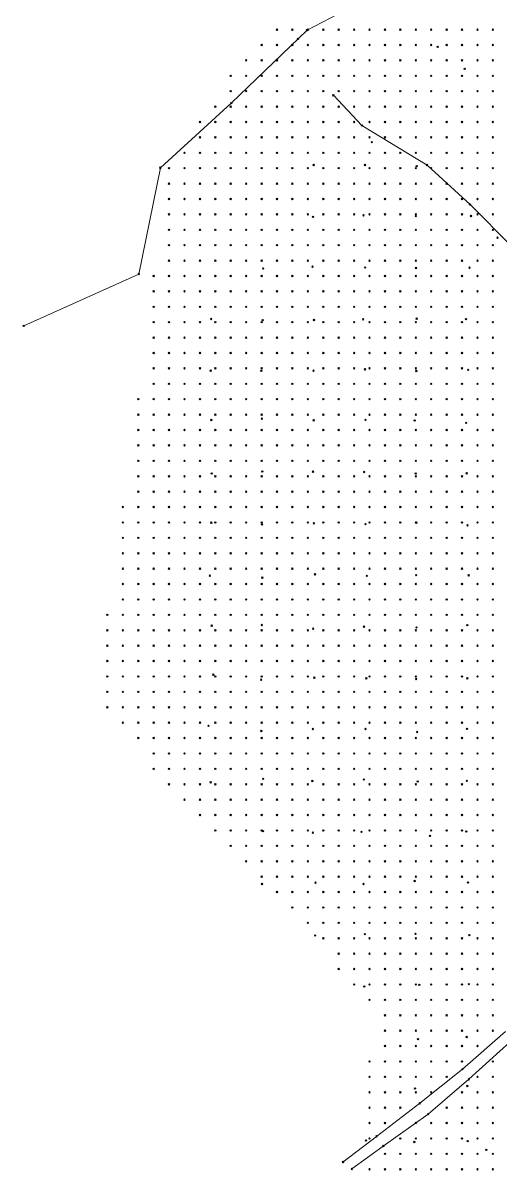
# Model space of a CAD drawing. Header units: metres. Extents: x 441556 to 446409, y 432338 to 461058.
# Drawn here: x 444766 to 444858.8, y 440774.5 to 440997.9 of the extents above; entities that cross this region are included whole.
import ezdxf

# ---------------------------------------------------------------- set-up
doc = ezdxf.new("R2010")
doc.units = ezdxf.units.M
doc.header["$MEASUREMENT"] = 0
doc.header["$PDMODE"] = 35
doc.header["$PDSIZE"] = 0.15
for name, color, linetype, lineweight in [('DTM-BRE-RevN_GRP_CURS APA', 2, 'Continuous', 0), ('DTM-BRE-RevN_GRP_DRUM PAMANT', 2, 'Continuous', 0), ('DTM-BRE-RevN_GRP_DRUM PIATRA', 2, 'Continuous', 0), ('DTM-BRE-RevN_GRP_TALUZ SUS', 2, 'Continuous', 0), ('DTM-NOK-RevN_LIDAR_co_lidar', 91, 'Continuous', 0), ('DTM-NOK-RevN_RTK', 32, 'Continuous', 0)]:
    doc.layers.add(name, color=color, linetype=linetype, lineweight=lineweight)

msp = doc.modelspace()

# ---------------------------------------------------------------- linework, layer by layer
at = {"layer": 'DTM-BRE-RevN_GRP_CURS APA'}
for p, q in [((444821.221, 440996.457, 348.724), (444837.005, 441004.729, 340.867)), ((444806.479, 440982.234, 349.724), (444821.221, 440996.457, 348.724)), ((444792.688, 440969.661, 350.724), (444806.479, 440982.234, 349.724)), ((444788.5, 440948.945, 358.325), (444792.688, 440969.661, 350.724)), ((444766.118, 440938.859, 360.442), (444788.5, 440948.945, 358.325))]:
    msp.add_line(p, q, dxfattribs=at)
at = {"layer": 'DTM-BRE-RevN_GRP_DRUM PAMANT'}
for p, q in [((444859.853, 440801.451, 380.256), (444851.465, 440794.095, 379.085)), ((444851.465, 440794.095, 379.085), (444843.172, 440787.461, 378.122)), ((444843.172, 440787.461, 378.122), (444834.731, 440781.019, 377.094)), ((444834.731, 440781.019, 377.094), (444828.206, 440776.024, 376.67))]:
    msp.add_line(p, q, dxfattribs=at)
at = {"layer": 'DTM-BRE-RevN_GRP_DRUM PIATRA'}
for p, q in [((444860.747, 440799.442, 380.363), (444852.696, 440792.142, 379.257)), ((444852.696, 440792.142, 379.257), (444844.778, 440785.346, 378.439)), ((444844.778, 440785.346, 378.439), (444836.063, 440779.124, 377.416)), ((444836.063, 440779.124, 377.416), (444829.941, 440774.67, 376.93))]:
    msp.add_line(p, q, dxfattribs=at)
at = {"layer": 'DTM-BRE-RevN_GRP_TALUZ SUS'}
for p, q in [((444826.357, 440983.758, 362.297), (444831.907, 440977.872, 365.588)), ((444831.907, 440977.872, 365.588), (444844.571, 440970.184, 370.89)), ((444844.571, 440970.184, 370.89), (444852.936, 440962.496, 374.412)), ((444852.936, 440962.496, 374.412), (444861.037, 440954.342, 376.936))]:
    msp.add_line(p, q, dxfattribs=at)
at = {"layer": 'DTM-NOK-RevN_LIDAR_co_lidar'}
for p in [(444815.384, 440996.557, 348.324), (444818.383, 440996.557, 349.046), (444821.383, 440996.557, 350.664), (444824.382, 440996.557, 351.89), (444827.381, 440996.557, 352.875), (444830.381, 440996.557, 353.973), (444833.38, 440996.557, 350.721), (444836.379, 440996.557, 348.496), (444839.379, 440996.557, 346.296), (444842.378, 440996.557, 346.25), (444845.377, 440996.557, 350.022), (444848.377, 440996.557, 354.277), (444851.376, 440996.557, 356.625), (444854.375, 440996.557, 359.882), (444857.375, 440996.557, 363.588), (444812.384, 440993.558, 348.777), (444815.384, 440993.558, 350.534), (444818.383, 440993.558, 352.201), (444821.383, 440993.558, 353.354), (444824.382, 440993.558, 355.8), (444827.381, 440993.558, 355.572), (444830.381, 440993.558, 355.912), (444833.38, 440993.558, 354.682), (444836.379, 440993.558, 351.409), (444839.379, 440993.558, 350.314), (444842.378, 440993.558, 351.762), (444845.377, 440993.558, 354.285), (444846.647, 440993.21, 351.429), (444848.377, 440993.558, 356.228), (444851.376, 440993.558, 357.15), (444854.375, 440993.558, 359.69), (444857.375, 440993.558, 363.226), (444809.385, 440990.558, 348.3), (444812.384, 440990.558, 350.438), (444815.384, 440990.558, 352.592), (444818.383, 440990.558, 353.65), (444821.383, 440990.558, 355.333), (444824.382, 440990.558, 357.899), (444827.381, 440990.558, 358.421), (444830.381, 440990.558, 357.702), (444833.38, 440990.558, 356.83), (444836.379, 440990.558, 354.733), (444839.379, 440990.558, 355.054), (444842.378, 440990.558, 355.852), (444845.377, 440990.558, 355.769), (444848.377, 440990.558, 355.595), (444851.376, 440990.558, 355.768), (444854.375, 440990.558, 358.021), (444857.375, 440990.558, 362.025), (444806.386, 440987.559, 349.721), (444809.385, 440987.559, 349.896), (444812.384, 440987.559, 351.384), (444815.384, 440987.559, 353.176), (444818.383, 440987.559, 354.17), (444821.383, 440987.559, 358.037), (444824.382, 440987.559, 359.774), (444827.381, 440987.559, 360.281), (444830.381, 440987.559, 359.318), (444833.38, 440987.559, 358.077), (444836.379, 440987.559, 357.969), (444839.379, 440987.559, 358.85), (444842.378, 440987.559, 358.13), (444845.377, 440987.559, 357.174), (444848.377, 440987.559, 356.763), (444851.376, 440987.559, 356.437), (444854.375, 440987.559, 357.879), (444857.375, 440987.559, 361.011), (444806.386, 440984.56, 350.377), (444809.385, 440984.56, 351.1), (444812.384, 440984.56, 352.523), (444815.384, 440984.56, 354.136), (444818.383, 440984.56, 355.645), (444821.383, 440984.56, 360.016), (444824.382, 440984.56, 361.171), (444827.381, 440984.56, 361.954), (444830.381, 440984.56, 360.984), (444833.38, 440984.56, 359.855), (444836.379, 440984.56, 360.042), (444839.379, 440984.56, 360.578), (444842.378, 440984.56, 359.848), (444845.377, 440984.56, 359.141), (444848.377, 440984.56, 358.702), (444851.376, 440984.56, 358.238), (444854.375, 440984.56, 359.039), (444857.375, 440984.56, 360.358), (444803.386, 440981.56, 351.861), (444806.386, 440981.56, 351.821), (444809.385, 440981.56, 352.65), (444812.384, 440981.56, 353.775), (444815.384, 440981.56, 354.739), (444818.383, 440981.56, 357.96), (444821.383, 440981.56, 361.577), (444824.382, 440981.56, 362.682), (444827.381, 440981.56, 363.627), (444830.381, 440981.56, 362.877), (444833.38, 440981.56, 362.484), (444836.379, 440981.56, 361.927), (444839.379, 440981.56, 362.489), (444842.378, 440981.56, 362.746), (444845.377, 440981.56, 362.184), (444848.377, 440981.56, 360.869), (444851.376, 440981.56, 360.083), (444854.375, 440981.56, 360.397), (444857.375, 440981.56, 360.237), (444800.387, 440978.561, 352.234), (444803.386, 440978.561, 353.344), (444806.386, 440978.561, 353.365), (444809.385, 440978.561, 354.099), (444812.384, 440978.561, 354.854), (444815.384, 440978.561, 356.083), (444818.383, 440978.561, 360.1), (444821.383, 440978.561, 363.553), (444824.382, 440978.561, 364.82), (444827.381, 440978.561, 365.123), (444830.381, 440978.561, 364.954), (444833.38, 440978.561, 365.115), (444836.379, 440978.561, 363.947), (444839.379, 440978.561, 364.268), (444842.378, 440978.561, 364.825), (444845.377, 440978.561, 364.396), (444848.377, 440978.561, 363.164), (444851.376, 440978.561, 362.613), (444854.375, 440978.561, 362.323), (444857.375, 440978.561, 361.234), (444800.387, 440975.562, 352.589), (444803.386, 440975.562, 354.659), (444806.386, 440975.562, 355.244), (444809.385, 440975.562, 355.419), (444812.384, 440975.562, 355.832), (444815.384, 440975.562, 358.333), (444818.383, 440975.562, 361.5), (444821.383, 440975.562, 364.288), (444824.382, 440975.562, 366.128), (444827.381, 440975.562, 366.322), (444830.381, 440975.562, 366.778), (444833.38, 440975.562, 367.212), (444833.819, 440974.643, 368.067), (444836.379, 440975.562, 366.586), (444839.379, 440975.562, 366.583), (444842.378, 440975.562, 366.667), (444845.377, 440975.562, 366.032), (444848.377, 440975.562, 365.434), (444851.376, 440975.562, 365.555), (444854.375, 440975.562, 365.096), (444857.375, 440975.562, 363.357), (444797.388, 440972.562, 352.022), (444800.387, 440972.562, 353.053), (444803.386, 440972.562, 355.59), (444806.386, 440972.562, 357.784), (444809.385, 440972.562, 357.156), (444812.384, 440972.562, 357.401), (444815.384, 440972.562, 359.827), (444818.383, 440972.562, 362.696), (444821.383, 440972.562, 364.305), (444824.382, 440972.562, 366.493), (444827.381, 440972.562, 367.056), (444830.381, 440972.562, 367.835), (444833.38, 440972.562, 368.56), (444836.379, 440972.562, 369.059), (444839.379, 440972.562, 369.466), (444842.378, 440972.562, 369.609), (444845.377, 440972.562, 368.878), (444848.377, 440972.562, 368.166), (444851.376, 440972.562, 368.227), (444854.375, 440972.562, 367.778), (444857.375, 440972.562, 365.639), (444794.388, 440969.563, 351.543), (444797.388, 440969.563, 352.544), (444800.387, 440969.563, 353.685), (444803.386, 440969.563, 355.748), (444806.386, 440969.563, 358.592), (444809.385, 440969.563, 359.382), (444812.384, 440969.563, 360.345), (444815.384, 440969.563, 361.737), (444818.383, 440969.563, 364.294), (444821.383, 440969.563, 365.58), (444824.382, 440969.563, 366.943), (444827.381, 440969.563, 367.682), (444830.381, 440969.563, 368.458), (444833.38, 440969.563, 369.159), (444836.379, 440969.563, 369.752), (444839.379, 440969.563, 370.205), (444842.378, 440969.563, 370.843), (444845.377, 440969.563, 371.085), (444848.377, 440969.563, 370.916), (444851.376, 440969.563, 370.639), (444854.375, 440969.563, 369.71), (444857.375, 440969.563, 367.657), (444794.388, 440966.564, 352.795), (444797.388, 440966.564, 353.252), (444800.387, 440966.564, 354.644), (444803.386, 440966.564, 356.23), (444806.386, 440966.564, 359.121), (444809.385, 440966.564, 361.852), (444812.384, 440966.564, 362.837), (444815.384, 440966.564, 363.773), (444818.383, 440966.564, 365.718), (444821.383, 440966.564, 366.734), (444824.382, 440966.564, 367.507), (444827.381, 440966.564, 368.364), (444830.381, 440966.564, 369.126), (444833.38, 440966.564, 369.81), (444836.379, 440966.564, 370.412), (444839.379, 440966.564, 370.884), (444842.378, 440966.564, 371.569), (444845.377, 440966.564, 372.611), (444848.377, 440966.564, 373.18), (444851.376, 440966.564, 372.788), (444854.375, 440966.564, 371.703), (444857.375, 440966.564, 370.057), (444794.388, 440963.564, 353.929), (444797.388, 440963.564, 354.494), (444800.387, 440963.564, 356.217), (444803.386, 440963.564, 357.97), (444806.386, 440963.564, 360.501), (444809.385, 440963.564, 362.4), (444812.384, 440963.564, 363.957), (444815.384, 440963.564, 365.208), (444818.383, 440963.564, 366.696), (444821.383, 440963.564, 367.181), (444824.382, 440963.564, 368.061), (444827.381, 440963.564, 368.958), (444830.381, 440963.564, 369.758), (444833.38, 440963.564, 370.438), (444836.379, 440963.564, 371.006), (444839.379, 440963.564, 371.393), (444842.378, 440963.564, 372.34), (444845.377, 440963.564, 373.44), (444848.377, 440963.564, 373.955), (444851.376, 440963.564, 374.017), (444854.375, 440963.564, 373.598), (444857.375, 440963.564, 372.546), (444794.388, 440960.565, 354.924), (444797.388, 440960.565, 356.479), (444800.387, 440960.565, 358.266), (444803.386, 440960.565, 359.045), (444806.386, 440960.565, 361.177), (444809.385, 440960.565, 362.599), (444812.384, 440960.565, 364.88), (444815.384, 440960.565, 366.072), (444818.383, 440960.565, 366.903), (444821.383, 440960.565, 367.664), (444824.382, 440960.565, 368.583), (444827.381, 440960.565, 369.502), (444830.381, 440960.565, 370.334), (444833.38, 440960.565, 371.065), (444836.379, 440960.565, 371.507), (444839.379, 440960.565, 372.089), (444842.378, 440960.565, 373.402), (444845.377, 440960.565, 374.233), (444848.377, 440960.565, 374.414), (444851.376, 440960.565, 374.635), (444854.375, 440960.565, 374.963), (444857.375, 440960.565, 374.754), (444794.388, 440957.566, 356.593), (444797.388, 440957.566, 358.487), (444800.387, 440957.566, 359.242), (444803.386, 440957.566, 359.976), (444806.386, 440957.566, 362.345), (444809.385, 440957.566, 363.658), (444812.384, 440957.566, 366.185), (444815.384, 440957.566, 367.059), (444818.383, 440957.566, 367.447), (444821.383, 440957.566, 368.369), (444824.382, 440957.566, 369.229), (444827.381, 440957.566, 370.058), (444830.381, 440957.566, 370.793), (444833.38, 440957.566, 371.407), (444836.379, 440957.566, 371.919), (444839.379, 440957.566, 372.942), (444842.378, 440957.566, 374.058), (444845.377, 440957.566, 374.556), (444848.377, 440957.566, 374.751), (444851.376, 440957.566, 375.111), (444854.375, 440957.566, 375.517), (444857.375, 440957.566, 375.643), (444794.388, 440954.566, 358.838), (444797.388, 440954.566, 359.623), (444800.387, 440954.566, 360.595), (444803.386, 440954.566, 362.613), (444806.386, 440954.566, 365.115), (444809.385, 440954.566, 366.142), (444812.384, 440954.566, 367.346), (444815.384, 440954.566, 367.624), (444818.383, 440954.566, 368.148), (444821.383, 440954.566, 368.981), (444824.382, 440954.566, 369.803), (444827.381, 440954.566, 370.525), (444830.381, 440954.566, 371.254), (444833.38, 440954.566, 371.78), (444836.379, 440954.566, 372.729), (444839.379, 440954.566, 374.083), (444842.378, 440954.566, 374.662), (444845.377, 440954.566, 374.86), (444848.377, 440954.566, 375.165), (444851.376, 440954.566, 375.607), (444854.375, 440954.566, 376.12), (444857.375, 440954.566, 376.499), (444858.273, 440956.019, 376.379), (444794.388, 440951.567, 360.374), (444797.388, 440951.567, 361.734), (444800.387, 440951.567, 363.326), (444803.386, 440951.567, 364.21), (444806.386, 440951.567, 365.652), (444809.385, 440951.567, 367.065), (444812.384, 440951.567, 367.893), (444815.384, 440951.567, 368.161), (444818.383, 440951.567, 368.748), (444821.383, 440951.567, 369.436), (444824.382, 440951.567, 370.352), (444827.381, 440951.567, 371.041), (444830.381, 440951.567, 371.576), (444833.38, 440951.567, 372.069), (444836.379, 440951.567, 373.426), (444839.379, 440951.567, 374.482), (444842.378, 440951.567, 374.833), (444845.377, 440951.567, 375.106), (444848.377, 440951.567, 375.514), (444851.376, 440951.567, 375.995), (444854.375, 440951.567, 376.5), (444857.375, 440951.567, 376.983), (444791.389, 440948.568, 360.674), (444794.388, 440948.568, 362.119), (444797.388, 440948.568, 363.265), (444800.387, 440948.568, 364.44), (444803.386, 440948.568, 365.459), (444806.386, 440948.568, 367.172), (444809.385, 440948.568, 368.162), (444812.384, 440948.568, 368.42), (444815.384, 440948.568, 368.883), (444818.383, 440948.568, 369.416), (444821.383, 440948.568, 370.077), (444824.382, 440948.568, 370.79), (444827.381, 440948.568, 371.388), (444830.381, 440948.568, 371.745), (444833.38, 440948.568, 372.45), (444836.379, 440948.568, 373.876), (444839.379, 440948.568, 374.702), (444842.378, 440948.568, 375.017), (444845.377, 440948.568, 375.357), (444848.377, 440948.568, 375.853), (444851.376, 440948.568, 376.397), (444854.375, 440948.568, 376.92), (444857.375, 440948.568, 377.4), (444791.389, 440945.568, 361.386), (444794.388, 440945.568, 362.838), (444797.388, 440945.568, 364.111), (444800.387, 440945.568, 365.585), (444803.386, 440945.568, 367.061), (444806.386, 440945.568, 368.282), (444809.385, 440945.568, 368.683), (444812.384, 440945.568, 368.929), (444815.384, 440945.568, 369.272), (444818.383, 440945.568, 369.829), (444821.383, 440945.568, 370.485), (444824.382, 440945.568, 371.114), (444827.381, 440945.568, 371.574), (444830.381, 440945.568, 371.978), (444833.38, 440945.568, 372.822), (444836.379, 440945.568, 374.197), (444839.379, 440945.568, 374.904), (444842.378, 440945.568, 375.198), (444845.377, 440945.568, 375.59), (444848.377, 440945.568, 376.066), (444851.376, 440945.568, 376.576), (444854.375, 440945.568, 377.106), (444857.375, 440945.568, 377.611), (444791.389, 440942.569, 362.28), (444794.388, 440942.569, 363.766), (444797.388, 440942.569, 365.21), (444800.387, 440942.569, 366.555), (444803.386, 440942.569, 368.025), (444806.386, 440942.569, 368.652), (444809.385, 440942.569, 368.92), (444812.384, 440942.569, 369.237), (444815.384, 440942.569, 369.566), (444818.383, 440942.569, 370.067), (444821.383, 440942.569, 370.765), (444824.382, 440942.569, 371.429), (444827.381, 440942.569, 371.922), (444830.381, 440942.569, 372.105), (444833.38, 440942.569, 373.008), (444836.379, 440942.569, 374.443), (444839.379, 440942.569, 375.091), (444842.378, 440942.569, 375.386), (444845.377, 440942.569, 375.786), (444848.377, 440942.569, 376.283), (444851.376, 440942.569, 376.857), (444854.375, 440942.569, 377.44), (444857.375, 440942.569, 377.988), (444791.389, 440939.57, 363.483), (444794.388, 440939.57, 364.725), (444797.388, 440939.57, 366.22), (444800.387, 440939.57, 367.625), (444803.386, 440939.57, 368.645), (444806.386, 440939.57, 368.95), (444809.385, 440939.57, 369.257), (444812.384, 440939.57, 369.595), (444815.384, 440939.57, 369.991), (444818.383, 440939.57, 370.507), (444821.383, 440939.57, 371.119), (444824.382, 440939.57, 371.766), (444827.381, 440939.57, 372.142), (444830.381, 440939.57, 372.389), (444833.38, 440939.57, 373.073), (444836.379, 440939.57, 374.565), (444839.379, 440939.57, 375.236), (444842.378, 440939.57, 375.469), (444845.377, 440939.57, 375.876), (444848.377, 440939.57, 376.402), (444851.376, 440939.57, 376.913), (444854.375, 440939.57, 377.447), (444857.375, 440939.57, 378.035), (444791.389, 440936.57, 364.648), (444794.388, 440936.57, 365.75), (444797.388, 440936.57, 367.073), (444800.387, 440936.57, 368.363), (444803.386, 440936.57, 368.996), (444806.386, 440936.57, 369.228), (444809.385, 440936.57, 369.595), (444812.384, 440936.57, 369.998), (444815.384, 440936.57, 370.45), (444818.383, 440936.57, 370.974), (444821.383, 440936.57, 371.488), (444824.382, 440936.57, 372.018), (444827.381, 440936.57, 372.385), (444830.381, 440936.57, 372.656), (444833.38, 440936.57, 373.352), (444836.379, 440936.57, 374.814), (444839.379, 440936.57, 375.405), (444842.378, 440936.57, 375.618), (444845.377, 440936.57, 375.964), (444848.377, 440936.57, 376.427), (444851.376, 440936.57, 376.948), (444854.375, 440936.57, 377.516), (444857.375, 440936.57, 378.092), (444791.389, 440933.571, 366), (444794.388, 440933.571, 366.935), (444797.388, 440933.571, 368.049), (444800.387, 440933.571, 369.015), (444803.386, 440933.571, 369.232), (444806.386, 440933.571, 369.525), (444809.385, 440933.571, 369.921), (444812.384, 440933.571, 370.337), (444815.384, 440933.571, 370.806), (444818.383, 440933.571, 371.261), (444821.383, 440933.571, 371.748), (444824.382, 440933.571, 372.266), (444827.381, 440933.571, 372.562), (444830.381, 440933.571, 372.9), (444833.38, 440933.571, 373.591), (444836.379, 440933.571, 374.892), (444839.379, 440933.571, 375.538), (444842.378, 440933.571, 375.76), (444845.377, 440933.571, 376.039), (444848.377, 440933.571, 376.518), (444851.376, 440933.571, 377.091), (444854.375, 440933.571, 377.629), (444857.375, 440933.571, 378.146), (444791.389, 440930.572, 367.364), (444794.388, 440930.572, 368.087), (444797.388, 440930.572, 368.831), (444800.387, 440930.572, 369.315), (444803.386, 440930.572, 369.489), (444806.386, 440930.572, 369.81), (444809.385, 440930.572, 370.205), (444812.384, 440930.572, 370.646), (444815.384, 440930.572, 371.107), (444818.383, 440930.572, 371.558), (444821.383, 440930.572, 372.038), (444824.382, 440930.572, 372.479), (444827.381, 440930.572, 372.745), (444830.381, 440930.572, 373.127), (444833.38, 440930.572, 373.705), (444836.379, 440930.572, 374.84), (444839.379, 440930.572, 375.631), (444842.378, 440930.572, 375.927), (444845.377, 440930.572, 376.204), (444848.377, 440930.572, 376.641), (444851.376, 440930.572, 377.166), (444854.375, 440930.572, 377.692), (444857.375, 440930.572, 378.167), (444791.389, 440927.572, 367.905), (444794.388, 440927.572, 368.541), (444797.388, 440927.572, 369.243), (444800.387, 440927.572, 369.519), (444803.386, 440927.572, 369.73), (444806.386, 440927.572, 370.068), (444809.385, 440927.572, 370.463), (444812.384, 440927.572, 370.88), (444815.384, 440927.572, 371.34), (444818.383, 440927.572, 371.806), (444821.383, 440927.572, 372.263), (444824.382, 440927.572, 372.679), (444827.381, 440927.572, 372.872), (444830.381, 440927.572, 373.228), (444833.38, 440927.572, 373.765), (444836.379, 440927.572, 374.843), (444839.379, 440927.572, 375.781), (444842.378, 440927.572, 376.115), (444845.377, 440927.572, 376.324), (444848.377, 440927.572, 376.694), (444851.376, 440927.572, 377.166), (444854.375, 440927.572, 377.681), (444857.375, 440927.572, 378.158), (444788.39, 440924.573, 367.738), (444791.389, 440924.573, 367.956), (444794.388, 440924.573, 368.671), (444797.388, 440924.573, 369.528), (444800.387, 440924.573, 369.754), (444803.386, 440924.573, 369.985), (444806.386, 440924.573, 370.291), (444809.385, 440924.573, 370.666), (444812.384, 440924.573, 371.079), (444815.384, 440924.573, 371.533), (444818.383, 440924.573, 372.015), (444821.383, 440924.573, 372.409), (444824.382, 440924.573, 372.81), (444827.381, 440924.573, 373.03), (444830.381, 440924.573, 373.311), (444833.38, 440924.573, 373.844), (444836.379, 440924.573, 374.775), (444839.379, 440924.573, 375.886), (444842.378, 440924.573, 376.315), (444845.377, 440924.573, 376.484), (444848.377, 440924.573, 376.826), (444851.376, 440924.573, 377.249), (444854.375, 440924.573, 377.702), (444857.375, 440924.573, 378.174), (444788.39, 440921.574, 367.772), (444791.389, 440921.574, 368.058), (444794.388, 440921.574, 368.943), (444797.388, 440921.574, 369.85), (444800.387, 440921.574, 370.031), (444803.386, 440921.574, 370.242), (444806.386, 440921.574, 370.514), (444809.385, 440921.574, 370.846), (444812.384, 440921.574, 371.238), (444815.384, 440921.574, 371.709), (444818.383, 440921.574, 372.164), (444821.383, 440921.574, 372.571), (444824.382, 440921.574, 372.929), (444827.381, 440921.574, 373.175), (444830.381, 440921.574, 373.423), (444833.38, 440921.574, 373.939), (444836.379, 440921.574, 374.722), (444839.379, 440921.574, 375.906), (444842.378, 440921.574, 376.432), (444845.377, 440921.574, 376.583), (444848.377, 440921.574, 376.909), (444851.376, 440921.574, 377.315), (444854.375, 440921.574, 377.734), (444857.375, 440921.574, 378.222), (444788.39, 440918.574, 368.011), (444791.389, 440918.574, 368.499), (444794.388, 440918.574, 369.546), (444797.388, 440918.574, 370.206), (444800.387, 440918.574, 370.307), (444803.386, 440918.574, 370.477), (444806.386, 440918.574, 370.718), (444809.385, 440918.574, 370.992), (444812.384, 440918.574, 371.387), (444815.384, 440918.574, 371.837), (444818.383, 440918.574, 372.258), (444821.383, 440918.574, 372.691), (444824.382, 440918.574, 373.042), (444827.381, 440918.574, 373.252), (444830.381, 440918.574, 373.54), (444833.38, 440918.574, 374.032), (444836.379, 440918.574, 374.695), (444839.379, 440918.574, 375.921), (444842.378, 440918.574, 376.505), (444845.377, 440918.574, 376.645), (444848.377, 440918.574, 376.929), (444851.376, 440918.574, 377.301), (444854.375, 440918.574, 377.729), (444857.375, 440918.574, 378.222), (444788.39, 440915.575, 368.374), (444791.389, 440915.575, 369.114), (444794.388, 440915.575, 370.178), (444797.388, 440915.575, 370.464), (444800.387, 440915.575, 370.504), (444803.386, 440915.575, 370.629), (444806.386, 440915.575, 370.826), (444809.385, 440915.575, 371.073), (444812.384, 440915.575, 371.509), (444815.384, 440915.575, 371.93), (444818.383, 440915.575, 372.353), (444821.383, 440915.575, 372.743), (444824.382, 440915.575, 373.087), (444827.381, 440915.575, 373.315), (444830.381, 440915.575, 373.679), (444833.38, 440915.575, 374.174), (444836.379, 440915.575, 374.698), (444839.379, 440915.575, 375.934), (444842.378, 440915.575, 376.592), (444845.377, 440915.575, 376.741), (444848.377, 440915.575, 376.973), (444851.376, 440915.575, 377.309), (444854.375, 440915.575, 377.739), (444857.375, 440915.575, 378.229), (444788.39, 440912.575, 368.838), (444791.389, 440912.575, 369.789), (444794.388, 440912.575, 370.549), (444797.388, 440912.575, 370.579), (444800.387, 440912.575, 370.595), (444803.386, 440912.575, 370.666), (444806.386, 440912.575, 370.832), (444809.385, 440912.575, 371.117), (444812.384, 440912.575, 371.591), (444815.384, 440912.575, 372.018), (444818.383, 440912.575, 372.43), (444821.383, 440912.575, 372.759), (444824.382, 440912.575, 373.085), (444827.381, 440912.575, 373.403), (444830.381, 440912.575, 373.791), (444833.38, 440912.575, 374.289), (444836.379, 440912.575, 374.754), (444839.379, 440912.575, 375.923), (444842.378, 440912.575, 376.649), (444845.377, 440912.575, 376.834), (444848.377, 440912.575, 377.03), (444851.376, 440912.575, 377.347), (444854.375, 440912.575, 377.778), (444857.375, 440912.575, 378.286), (444788.39, 440909.576, 369.298), (444791.389, 440909.576, 370.319), (444794.388, 440909.576, 370.672), (444797.388, 440909.576, 370.602), (444800.387, 440909.576, 370.612), (444803.386, 440909.576, 370.669), (444806.386, 440909.576, 370.847), (444809.385, 440909.576, 371.202), (444812.384, 440909.576, 371.685), (444815.384, 440909.576, 372.106), (444818.383, 440909.576, 372.488), (444821.383, 440909.576, 372.819), (444824.382, 440909.576, 373.148), (444827.381, 440909.576, 373.48), (444830.381, 440909.576, 373.929), (444833.38, 440909.576, 374.364), (444836.379, 440909.576, 374.804), (444839.379, 440909.576, 375.843), (444842.378, 440909.576, 376.646), (444845.377, 440909.576, 376.907), (444848.377, 440909.576, 377.07), (444851.376, 440909.576, 377.376), (444854.375, 440909.576, 377.805), (444857.375, 440909.576, 378.293), (444788.39, 440906.577, 369.546), (444791.389, 440906.577, 370.485), (444794.388, 440906.577, 370.63), (444797.388, 440906.577, 370.576), (444800.387, 440906.577, 370.625), (444803.386, 440906.577, 370.737), (444806.386, 440906.577, 370.945), (444809.385, 440906.577, 371.362), (444812.384, 440906.577, 371.803), (444815.384, 440906.577, 372.201), (444818.383, 440906.577, 372.572), (444821.383, 440906.577, 372.903), (444824.382, 440906.577, 373.234), (444827.381, 440906.577, 373.547), (444830.381, 440906.577, 374.075), (444833.38, 440906.577, 374.466), (444836.379, 440906.577, 374.83), (444839.379, 440906.577, 375.657), (444842.378, 440906.577, 376.566), (444845.377, 440906.577, 376.962), (444848.377, 440906.577, 377.119), (444851.376, 440906.577, 377.414), (444854.375, 440906.577, 377.82), (444857.375, 440906.577, 378.271), (444785.39, 440903.577, 368.879), (444788.39, 440903.577, 369.745), (444791.389, 440903.577, 370.497), (444794.388, 440903.577, 370.532), (444797.388, 440903.577, 370.558), (444800.387, 440903.577, 370.684), (444803.386, 440903.577, 370.861), (444806.386, 440903.577, 371.108), (444809.385, 440903.577, 371.541), (444812.384, 440903.577, 371.919), (444815.384, 440903.577, 372.288), (444818.383, 440903.577, 372.65), (444821.383, 440903.577, 372.91), (444824.382, 440903.577, 373.23), (444827.381, 440903.577, 373.629), (444830.381, 440903.577, 374.124), (444833.38, 440903.577, 374.525), (444836.379, 440903.577, 374.913), (444839.379, 440903.577, 375.584), (444842.378, 440903.577, 376.442), (444845.377, 440903.577, 376.921), (444848.377, 440903.577, 377.149), (444851.376, 440903.577, 377.447), (444854.375, 440903.577, 377.831), (444857.375, 440903.577, 378.287), (444785.39, 440900.578, 369.307), (444788.39, 440900.578, 370.026), (444791.389, 440900.578, 370.499), (444794.388, 440900.578, 370.489), (444797.388, 440900.578, 370.588), (444800.387, 440900.578, 370.76), (444803.386, 440900.578, 370.991), (444806.386, 440900.578, 371.288), (444809.385, 440900.578, 371.671), (444812.384, 440900.578, 372.026), (444815.384, 440900.578, 372.357), (444818.383, 440900.578, 372.689), (444821.383, 440900.578, 372.951), (444824.382, 440900.578, 373.251), (444827.381, 440900.578, 373.673), (444830.381, 440900.578, 374.22), (444833.38, 440900.578, 374.566), (444836.379, 440900.578, 375.103), (444839.379, 440900.578, 375.781), (444842.378, 440900.578, 376.39), (444845.377, 440900.578, 376.807), (444848.377, 440900.578, 377.138), (444851.376, 440900.578, 377.474), (444854.375, 440900.578, 377.838), (444857.375, 440900.578, 378.268), (444785.39, 440897.579, 369.577), (444788.39, 440897.579, 370.204), (444791.389, 440897.579, 370.517), (444794.388, 440897.579, 370.543), (444797.388, 440897.579, 370.67), (444800.387, 440897.579, 370.861), (444803.386, 440897.579, 371.105), (444806.386, 440897.579, 371.415), (444809.385, 440897.579, 371.768), (444812.384, 440897.579, 372.093), (444815.384, 440897.579, 372.445), (444818.383, 440897.579, 372.715), (444821.383, 440897.579, 373.047), (444824.382, 440897.579, 373.316), (444827.381, 440897.579, 373.738), (444830.381, 440897.579, 374.236), (444833.38, 440897.579, 374.606), (444836.379, 440897.579, 375.294), (444839.379, 440897.579, 375.891), (444842.378, 440897.579, 376.342), (444845.377, 440897.579, 376.767), (444848.377, 440897.579, 377.156), (444851.376, 440897.579, 377.502), (444854.375, 440897.579, 377.857), (444857.375, 440897.579, 378.261), (444785.39, 440894.579, 369.636), (444788.39, 440894.579, 370.265), (444791.389, 440894.579, 370.553), (444794.388, 440894.579, 370.627), (444797.388, 440894.579, 370.768), (444800.387, 440894.579, 370.98), (444803.386, 440894.579, 371.226), (444806.386, 440894.579, 371.554), (444809.385, 440894.579, 371.851), (444812.384, 440894.579, 372.144), (444815.384, 440894.579, 372.51), (444818.383, 440894.579, 372.748), (444821.383, 440894.579, 373.099), (444824.382, 440894.579, 373.37), (444827.381, 440894.579, 373.889), (444830.381, 440894.579, 374.246), (444833.38, 440894.579, 374.596), (444836.379, 440894.579, 375.358), (444839.379, 440894.579, 375.926), (444842.378, 440894.579, 376.295), (444845.377, 440894.579, 376.71), (444848.377, 440894.579, 377.132), (444851.376, 440894.579, 377.478), (444854.375, 440894.579, 377.826), (444857.375, 440894.579, 378.229), (444785.39, 440891.58, 369.725), (444788.39, 440891.58, 370.304), (444791.389, 440891.58, 370.607), (444794.388, 440891.58, 370.738), (444797.388, 440891.58, 370.923), (444800.387, 440891.58, 371.147), (444803.386, 440891.58, 371.4), (444806.386, 440891.58, 371.67), (444809.385, 440891.58, 371.965), (444812.384, 440891.58, 372.266), (444815.384, 440891.58, 372.584), (444818.383, 440891.58, 372.897), (444821.383, 440891.58, 373.203), (444824.382, 440891.58, 373.522), (444827.381, 440891.58, 373.963), (444830.381, 440891.58, 374.308), (444833.38, 440891.58, 374.718), (444836.379, 440891.58, 375.34), (444839.379, 440891.58, 375.961), (444842.378, 440891.58, 376.369), (444845.377, 440891.58, 376.75), (444848.377, 440891.58, 377.149), (444851.376, 440891.58, 377.501), (444854.375, 440891.58, 377.852), (444857.375, 440891.58, 378.252), (444785.39, 440888.581, 369.882), (444788.39, 440888.581, 370.41), (444791.389, 440888.581, 370.685), (444794.388, 440888.581, 370.841), (444797.388, 440888.581, 371.035), (444800.387, 440888.581, 371.24), (444803.386, 440888.581, 371.444), (444806.386, 440888.581, 371.68), (444809.385, 440888.581, 371.948), (444812.384, 440888.581, 372.266), (444815.384, 440888.581, 372.615), (444818.383, 440888.581, 372.941), (444821.383, 440888.581, 373.206), (444824.382, 440888.581, 373.53), (444827.381, 440888.581, 373.929), (444830.381, 440888.581, 374.29), (444833.38, 440888.581, 374.634), (444836.379, 440888.581, 375.2), (444839.379, 440888.581, 375.897), (444842.378, 440888.581, 376.342), (444845.377, 440888.581, 376.719), (444848.377, 440888.581, 377.129), (444851.376, 440888.581, 377.479), (444854.375, 440888.581, 377.823), (444857.375, 440888.581, 378.223), (444785.39, 440885.581, 369.97), (444788.39, 440885.581, 370.509), (444791.389, 440885.581, 370.796), (444794.388, 440885.581, 370.986), (444797.388, 440885.581, 371.147), (444800.387, 440885.581, 371.271), (444803.386, 440885.581, 371.418), (444806.386, 440885.581, 371.617), (444809.385, 440885.581, 371.871), (444812.384, 440885.581, 372.181), (444815.384, 440885.581, 372.558), (444818.383, 440885.581, 372.892), (444821.383, 440885.581, 373.073), (444824.382, 440885.581, 373.546), (444827.381, 440885.581, 373.888), (444830.381, 440885.581, 374.249), (444833.38, 440885.581, 374.635), (444836.379, 440885.581, 375.066), (444839.379, 440885.581, 375.833), (444842.378, 440885.581, 376.388), (444845.377, 440885.581, 376.776), (444848.377, 440885.581, 377.165), (444851.376, 440885.581, 377.492), (444854.375, 440885.581, 377.801), (444857.375, 440885.581, 378.189), (444782.391, 440882.582, 369.417), (444785.39, 440882.582, 369.971), (444788.39, 440882.582, 370.58), (444791.389, 440882.582, 370.924), (444794.388, 440882.582, 371.156), (444797.388, 440882.582, 371.272), (444800.387, 440882.582, 371.332), (444803.386, 440882.582, 371.432), (444806.386, 440882.582, 371.593), (444809.385, 440882.582, 371.841), (444812.384, 440882.582, 372.203), (444815.384, 440882.582, 372.542), (444818.383, 440882.582, 372.837), (444821.383, 440882.582, 373.185), (444824.382, 440882.582, 373.54), (444827.381, 440882.582, 373.822), (444830.381, 440882.582, 374.231), (444833.38, 440882.582, 374.585), (444836.379, 440882.582, 375.011), (444839.379, 440882.582, 375.64), (444842.378, 440882.582, 376.317), (444845.377, 440882.582, 376.845), (444848.377, 440882.582, 377.182), (444851.376, 440882.582, 377.465), (444854.375, 440882.582, 377.796), (444857.375, 440882.582, 378.17), (444782.391, 440879.583, 369.081), (444785.39, 440879.583, 369.794), (444788.39, 440879.583, 370.525), (444791.389, 440879.583, 370.959), (444794.388, 440879.583, 371.177), (444797.388, 440879.583, 371.222), (444800.387, 440879.583, 371.283), (444803.386, 440879.583, 371.413), (444806.386, 440879.583, 371.604), (444809.385, 440879.583, 371.903), (444812.384, 440879.583, 372.283), (444815.384, 440879.583, 372.629), (444818.383, 440879.583, 372.95), (444821.383, 440879.583, 373.287), (444824.382, 440879.583, 373.562), (444827.381, 440879.583, 373.873), (444830.381, 440879.583, 374.232), (444833.38, 440879.583, 374.634), (444836.379, 440879.583, 374.984), (444839.379, 440879.583, 375.401), (444842.378, 440879.583, 376.399), (444845.377, 440879.583, 377.103), (444848.377, 440879.583, 377.305), (444851.376, 440879.583, 377.505), (444854.375, 440879.583, 377.81), (444857.375, 440879.583, 378.213), (444782.391, 440876.583, 369.102), (444785.39, 440876.583, 369.735), (444788.39, 440876.583, 370.39), (444791.389, 440876.583, 370.858), (444794.388, 440876.583, 371.012), (444797.388, 440876.583, 371.101), (444800.387, 440876.583, 371.204), (444803.386, 440876.583, 371.377), (444806.386, 440876.583, 371.609), (444809.385, 440876.583, 371.901), (444812.384, 440876.583, 372.272), (444815.384, 440876.583, 372.604), (444818.383, 440876.583, 372.949), (444821.383, 440876.583, 373.243), (444824.382, 440876.583, 373.538), (444827.381, 440876.583, 373.892), (444830.381, 440876.583, 374.226), (444833.38, 440876.583, 374.58), (444836.379, 440876.583, 374.953), (444839.379, 440876.583, 375.357), (444842.378, 440876.583, 376.247), (444845.377, 440876.583, 377.006), (444848.377, 440876.583, 377.317), (444851.376, 440876.583, 377.543), (444854.375, 440876.583, 377.848), (444857.375, 440876.583, 378.207), (444782.391, 440873.584, 369.287), (444785.39, 440873.584, 369.894), (444788.39, 440873.584, 370.404), (444791.389, 440873.584, 370.568), (444794.388, 440873.584, 370.701), (444797.388, 440873.584, 370.926), (444800.387, 440873.584, 371.155), (444803.386, 440873.584, 371.41), (444806.386, 440873.584, 371.639), (444809.385, 440873.584, 371.923), (444812.384, 440873.584, 372.27), (444815.384, 440873.584, 372.617), (444818.383, 440873.584, 372.909), (444821.383, 440873.584, 373.165), (444824.382, 440873.584, 373.468), (444827.381, 440873.584, 373.78), (444830.381, 440873.584, 374.118), (444833.38, 440873.584, 374.484), (444836.379, 440873.584, 374.901), (444839.379, 440873.584, 375.391), (444842.378, 440873.584, 376.347), (444845.377, 440873.584, 377.075), (444848.377, 440873.584, 377.323), (444851.376, 440873.584, 377.552), (444854.375, 440873.584, 377.87), (444857.375, 440873.584, 378.222), (444782.391, 440870.585, 369.431), (444785.39, 440870.585, 369.872), (444788.39, 440870.585, 370.185), (444791.389, 440870.585, 370.243), (444794.388, 440870.585, 370.42), (444797.388, 440870.585, 370.796), (444800.387, 440870.585, 371.146), (444803.386, 440870.585, 371.415), (444806.386, 440870.585, 371.667), (444809.385, 440870.585, 371.947), (444812.384, 440870.585, 372.252), (444815.384, 440870.585, 372.56), (444818.383, 440870.585, 372.833), (444821.383, 440870.585, 373.134), (444824.382, 440870.585, 373.47), (444827.381, 440870.585, 373.796), (444830.381, 440870.585, 374.19), (444833.38, 440870.585, 374.547), (444836.379, 440870.585, 374.93), (444839.379, 440870.585, 375.299), (444842.378, 440870.585, 376.196), (444845.377, 440870.585, 377.026), (444848.377, 440870.585, 377.337), (444851.376, 440870.585, 377.526), (444854.375, 440870.585, 377.826), (444857.375, 440870.585, 378.198), (444782.391, 440867.585, 369.287), (444785.39, 440867.585, 369.462), (444788.39, 440867.585, 369.652), (444791.389, 440867.585, 369.851), (444794.388, 440867.585, 370.228), (444797.388, 440867.585, 370.721), (444800.387, 440867.585, 371.121), (444803.386, 440867.585, 371.415), (444806.386, 440867.585, 371.692), (444809.385, 440867.585, 371.975), (444812.384, 440867.585, 372.264), (444815.384, 440867.585, 372.554), (444818.383, 440867.585, 372.838), (444821.383, 440867.585, 373.116), (444824.382, 440867.585, 373.417), (444827.381, 440867.585, 373.718), (444830.381, 440867.585, 374.129), (444833.38, 440867.585, 374.487), (444836.379, 440867.585, 374.907), (444839.379, 440867.585, 375.341), (444842.378, 440867.585, 376.029), (444845.377, 440867.585, 376.908), (444848.377, 440867.585, 377.369), (444851.376, 440867.585, 377.586), (444854.375, 440867.585, 377.939), (444857.375, 440867.585, 378.317), (444782.391, 440864.586, 369.04), (444785.39, 440864.586, 369.124), (444788.39, 440864.586, 369.309), (444791.389, 440864.586, 369.622), (444794.388, 440864.586, 370.163), (444797.388, 440864.586, 370.711), (444800.387, 440864.586, 371.104), (444803.386, 440864.586, 371.443), (444806.386, 440864.586, 371.684), (444809.385, 440864.586, 371.946), (444812.384, 440864.586, 372.252), (444815.384, 440864.586, 372.519), (444818.383, 440864.586, 372.797), (444821.383, 440864.586, 373.077), (444824.382, 440864.586, 373.337), (444827.381, 440864.586, 373.65), (444830.381, 440864.586, 374.036), (444833.38, 440864.586, 374.414), (444836.379, 440864.586, 374.813), (444839.379, 440864.586, 375.24), (444842.378, 440864.586, 375.735), (444845.377, 440864.586, 376.589), (444848.377, 440864.586, 377.188), (444851.376, 440864.586, 377.446), (444854.375, 440864.586, 377.803), (444857.375, 440864.586, 378.179), (444785.39, 440861.587, 368.911), (444788.39, 440861.587, 369.115), (444791.389, 440861.587, 369.546), (444794.388, 440861.587, 370.158), (444797.388, 440861.587, 370.704), (444800.387, 440861.587, 371.133), (444803.386, 440861.587, 371.423), (444806.386, 440861.587, 371.678), (444809.385, 440861.587, 371.946), (444812.384, 440861.587, 372.225), (444815.384, 440861.587, 372.514), (444818.383, 440861.587, 372.777), (444821.383, 440861.587, 373.041), (444824.382, 440861.587, 373.306), (444827.381, 440861.587, 373.609), (444830.381, 440861.587, 373.937), (444833.38, 440861.587, 374.246), (444836.379, 440861.587, 374.583), (444839.379, 440861.587, 374.972), (444842.378, 440861.587, 375.331), (444845.377, 440861.587, 376.018), (444848.377, 440861.587, 376.551), (444851.376, 440861.587, 376.812), (444854.375, 440861.587, 377.15), (444857.375, 440861.587, 377.528), (444788.39, 440858.587, 368.921), (444791.389, 440858.587, 369.451), (444794.388, 440858.587, 370.114), (444797.388, 440858.587, 370.658), (444800.387, 440858.587, 371.07), (444803.386, 440858.587, 371.345), (444806.386, 440858.587, 371.595), (444809.385, 440858.587, 371.861), (444812.384, 440858.587, 372.192), (444815.384, 440858.587, 372.484), (444818.383, 440858.587, 372.764), (444821.383, 440858.587, 372.946), (444824.382, 440858.587, 373.202), (444827.381, 440858.587, 373.465), (444830.381, 440858.587, 373.698), (444833.38, 440858.587, 373.965), (444836.379, 440858.587, 374.183), (444839.379, 440858.587, 374.394), (444842.378, 440858.587, 374.615), (444845.377, 440858.587, 374.99), (444848.377, 440858.587, 375.31), (444851.376, 440858.587, 375.555), (444854.375, 440858.587, 375.878), (444857.375, 440858.587, 376.282), (444791.389, 440855.588, 369.364), (444794.388, 440855.588, 370.051), (444797.388, 440855.588, 370.622), (444800.387, 440855.588, 371.004), (444803.386, 440855.588, 371.311), (444806.386, 440855.588, 371.541), (444809.385, 440855.588, 371.797), (444812.384, 440855.588, 372.14), (444815.384, 440855.588, 372.451), (444818.383, 440855.588, 372.661), (444821.383, 440855.588, 372.832), (444824.382, 440855.588, 373.038), (444827.381, 440855.588, 373.201), (444830.381, 440855.588, 373.247), (444833.38, 440855.588, 373.209), (444836.379, 440855.588, 373.173), (444839.379, 440855.588, 373.224), (444842.378, 440855.588, 373.428), (444845.377, 440855.588, 373.731), (444848.377, 440855.588, 374.113), (444851.376, 440855.588, 374.49), (444854.375, 440855.588, 374.868), (444857.375, 440855.588, 375.326), (444791.389, 440852.589, 369.274), (444794.388, 440852.589, 369.976), (444797.388, 440852.589, 370.528), (444800.387, 440852.589, 370.895), (444803.386, 440852.589, 371.207), (444806.386, 440852.589, 371.442), (444809.385, 440852.589, 371.706), (444812.384, 440852.589, 372.004), (444815.384, 440852.589, 372.267), (444818.383, 440852.589, 372.483), (444821.383, 440852.589, 372.726), (444824.382, 440852.589, 372.753), (444827.381, 440852.589, 372.581), (444830.381, 440852.589, 372.262), (444833.38, 440852.589, 372.073), (444836.379, 440852.589, 372.084), (444839.379, 440852.589, 372.274), (444842.378, 440852.589, 372.599), (444845.377, 440852.589, 373.074), (444848.377, 440852.589, 373.659), (444851.376, 440852.589, 374.192), (444854.375, 440852.589, 374.72), (444857.375, 440852.589, 375.352), (444794.388, 440849.589, 369.826), (444797.388, 440849.589, 370.345), (444800.387, 440849.589, 370.714), (444803.386, 440849.589, 370.987), (444806.386, 440849.589, 371.177), (444809.385, 440849.589, 371.483), (444812.384, 440849.589, 371.746), (444815.384, 440849.589, 371.97), (444818.383, 440849.589, 372.162), (444821.383, 440849.589, 372.221), (444824.382, 440849.589, 371.869), (444827.381, 440849.589, 371.424), (444830.381, 440849.589, 371.186), (444833.38, 440849.589, 371.421), (444836.379, 440849.589, 371.743), (444839.379, 440849.589, 372.216), (444842.378, 440849.589, 372.722), (444845.377, 440849.589, 373.483), (444848.377, 440849.589, 374.406), (444851.376, 440849.589, 375.145), (444854.375, 440849.589, 375.715), (444857.375, 440849.589, 376.347), (444797.388, 440846.59, 370.065), (444800.387, 440846.59, 370.429), (444803.386, 440846.59, 370.678), (444806.386, 440846.59, 370.809), (444809.385, 440846.59, 371.036), (444812.384, 440846.59, 371.178), (444815.384, 440846.59, 371.297), (444818.383, 440846.59, 371.326), (444821.383, 440846.59, 371.085), (444824.382, 440846.59, 370.675), (444827.381, 440846.59, 370.449), (444830.381, 440846.59, 370.63), (444833.38, 440846.59, 371.387), (444836.379, 440846.59, 372.236), (444839.379, 440846.59, 373.067), (444842.378, 440846.59, 373.791), (444845.377, 440846.59, 374.618), (444848.377, 440846.59, 375.607), (444851.376, 440846.59, 376.386), (444854.375, 440846.59, 376.891), (444857.375, 440846.59, 377.438), (444800.387, 440843.591, 369.921), (444803.386, 440843.591, 370.057), (444806.386, 440843.591, 370.073), (444809.385, 440843.591, 370.112), (444812.384, 440843.591, 370.111), (444815.384, 440843.591, 370.111), (444818.383, 440843.591, 370.116), (444821.383, 440843.591, 370.013), (444824.382, 440843.591, 369.956), (444827.381, 440843.591, 370.118), (444830.381, 440843.591, 370.419), (444833.38, 440843.591, 371.521), (444836.379, 440843.591, 372.856), (444839.379, 440843.591, 373.969), (444842.378, 440843.591, 374.815), (444845.377, 440843.591, 375.436), (444848.377, 440843.591, 376.086), (444851.376, 440843.591, 376.711), (444854.375, 440843.591, 377.241), (444857.375, 440843.591, 377.842), (444803.386, 440840.591, 369.066), (444806.386, 440840.591, 369.027), (444809.385, 440840.591, 369.064), (444812.384, 440840.591, 369.121), (444815.384, 440840.591, 369.201), (444818.383, 440840.591, 369.385), (444821.383, 440840.591, 369.598), (444824.382, 440840.591, 369.743), (444827.381, 440840.591, 370.007), (444830.381, 440840.591, 370.249), (444833.38, 440840.591, 371.499), (444836.379, 440840.591, 372.719), (444839.379, 440840.591, 373.747), (444842.378, 440840.591, 374.467), (444845.377, 440840.591, 374.998), (444848.377, 440840.591, 375.615), (444851.376, 440840.591, 376.327), (444854.375, 440840.591, 377.054), (444857.375, 440840.591, 377.783), (444806.386, 440837.592, 368.457), (444809.385, 440837.592, 368.651), (444812.384, 440837.592, 368.826), (444815.384, 440837.592, 369.031), (444818.383, 440837.592, 369.327), (444821.383, 440837.592, 369.565), (444824.382, 440837.592, 369.79), (444827.381, 440837.592, 369.993), (444830.381, 440837.592, 370.194), (444833.38, 440837.592, 371.027), (444836.379, 440837.592, 371.788), (444839.379, 440837.592, 372.539), (444842.378, 440837.592, 373.1), (444845.377, 440837.592, 373.754), (444848.377, 440837.592, 374.726), (444851.376, 440837.592, 375.741), (444854.375, 440837.592, 376.705), (444857.375, 440837.592, 377.573), (444809.385, 440834.593, 368.739), (444812.384, 440834.593, 368.962), (444815.384, 440834.593, 369.247), (444818.383, 440834.593, 369.518), (444821.383, 440834.593, 369.944), (444824.382, 440834.593, 370.245), (444827.381, 440834.593, 370.331), (444830.381, 440834.593, 370.432), (444833.38, 440834.593, 370.683), (444836.379, 440834.593, 371.065), (444839.379, 440834.593, 371.567), (444842.378, 440834.593, 372.137), (444845.377, 440834.593, 372.966), (444848.377, 440834.593, 374.114), (444851.376, 440834.593, 375.231), (444854.375, 440834.593, 376.121), (444857.375, 440834.593, 376.871), (444812.384, 440831.593, 369.852), (444815.384, 440831.593, 370.135), (444818.383, 440831.593, 370.382), (444821.383, 440831.593, 370.968), (444824.382, 440831.593, 371.279), (444827.381, 440831.593, 371.382), (444830.381, 440831.593, 371.305), (444833.38, 440831.593, 371.328), (444836.379, 440831.593, 371.468), (444839.379, 440831.593, 371.781), (444842.378, 440831.593, 372.226), (444845.377, 440831.593, 372.877), (444848.377, 440831.593, 373.68), (444851.376, 440831.593, 374.422), (444854.375, 440831.593, 375.087), (444857.375, 440831.593, 375.808), (444815.384, 440828.594, 371.377), (444818.383, 440828.594, 371.815), (444821.383, 440828.594, 372.174), (444824.382, 440828.594, 372.44), (444827.381, 440828.594, 372.681), (444830.381, 440828.594, 372.944), (444833.38, 440828.594, 372.831), (444836.379, 440828.594, 372.733), (444839.379, 440828.594, 372.826), (444842.378, 440828.594, 373.079), (444845.377, 440828.594, 373.433), (444848.377, 440828.594, 373.861), (444851.376, 440828.594, 374.424), (444854.375, 440828.594, 375.151), (444857.375, 440828.594, 375.926), (444818.383, 440825.595, 372.705), (444821.383, 440825.595, 373.055), (444824.382, 440825.595, 373.138), (444827.381, 440825.595, 373.498), (444830.381, 440825.595, 374.234), (444833.38, 440825.595, 374.224), (444836.379, 440825.595, 374.26), (444839.379, 440825.595, 374.387), (444842.378, 440825.595, 374.622), (444845.377, 440825.595, 374.806), (444848.377, 440825.595, 374.98), (444851.376, 440825.595, 375.43), (444854.375, 440825.595, 376.241), (444857.375, 440825.595, 377.151), (444821.383, 440822.595, 373.323), (444824.382, 440822.595, 373.406), (444827.381, 440822.595, 374.126), (444830.381, 440822.595, 374.89), (444833.38, 440822.595, 374.937), (444836.379, 440822.595, 375.073), (444839.379, 440822.595, 375.378), (444842.378, 440822.595, 375.683), (444845.377, 440822.595, 375.981), (444848.377, 440822.595, 376.281), (444851.376, 440822.595, 376.731), (444854.375, 440822.595, 377.399), (444857.375, 440822.595, 378.103), (444824.382, 440819.596, 373.613), (444827.381, 440819.596, 374.272), (444830.381, 440819.596, 375.126), (444833.38, 440819.596, 375.28), (444836.379, 440819.596, 375.507), (444839.379, 440819.596, 375.843), (444842.378, 440819.596, 376.182), (444845.377, 440819.596, 376.572), (444848.377, 440819.596, 376.964), (444851.376, 440819.596, 377.394), (444854.375, 440819.596, 377.965), (444857.375, 440819.596, 378.595), (444827.381, 440816.597, 375.277), (444830.381, 440816.597, 375.529), (444833.38, 440816.597, 375.594), (444836.379, 440816.597, 375.823), (444839.379, 440816.597, 376.178), (444842.378, 440816.597, 376.637), (444845.377, 440816.597, 377.105), (444848.377, 440816.597, 377.553), (444851.376, 440816.597, 377.95), (444854.375, 440816.597, 378.391), (444857.375, 440816.597, 378.96), (444827.381, 440813.597, 375.417), (444830.381, 440813.597, 375.564), (444833.38, 440813.597, 375.698), (444836.379, 440813.597, 375.974), (444839.379, 440813.597, 376.351), (444842.378, 440813.597, 376.776), (444845.377, 440813.597, 377.221), (444848.377, 440813.597, 377.665), (444851.376, 440813.597, 378.124), (444854.375, 440813.597, 378.619), (444857.375, 440813.597, 379.146), (444830.381, 440810.598, 375.671), (444833.38, 440810.598, 375.772), (444836.379, 440810.598, 376.053), (444839.379, 440810.598, 376.442), (444842.378, 440810.598, 376.856), (444845.377, 440810.598, 377.353), (444848.377, 440810.598, 377.838), (444851.376, 440810.598, 378.282), (444854.375, 440810.598, 378.77), (444857.375, 440810.598, 379.292), (444833.38, 440807.598, 375.856), (444836.379, 440807.598, 376.129), (444839.379, 440807.598, 376.5), (444842.378, 440807.598, 376.973), (444845.377, 440807.598, 377.514), (444848.377, 440807.598, 377.987), (444851.376, 440807.598, 378.443), (444854.375, 440807.598, 378.933), (444857.375, 440807.598, 379.429), (444836.379, 440804.599, 376.292), (444839.379, 440804.599, 376.662), (444842.378, 440804.599, 377.121), (444845.377, 440804.599, 377.575), (444848.377, 440804.599, 378.055), (444851.376, 440804.599, 378.578), (444854.375, 440804.599, 379.06), (444857.375, 440804.599, 379.53), (444836.379, 440801.6, 376.439), (444839.379, 440801.6, 376.831), (444842.378, 440801.6, 377.255), (444845.377, 440801.6, 377.691), (444848.377, 440801.6, 378.165), (444851.376, 440801.6, 378.655), (444854.375, 440801.6, 379.15), (444857.375, 440801.6, 379.655), (444836.379, 440798.6, 376.567), (444839.379, 440798.6, 376.944), (444842.378, 440798.6, 377.339), (444845.377, 440798.6, 377.811), (444848.377, 440798.6, 378.291), (444851.376, 440798.6, 378.751), (444854.375, 440798.6, 379.218), (444833.38, 440795.601, 376.268), (444836.379, 440795.601, 376.649), (444839.379, 440795.601, 377.014), (444842.378, 440795.601, 377.41), (444845.377, 440795.601, 377.889), (444848.377, 440795.601, 378.382), (444851.376, 440795.601, 378.847), (444857.375, 440795.601, 379.798), (444833.38, 440792.602, 376.391), (444836.379, 440792.602, 376.77), (444839.379, 440792.602, 377.157), (444842.378, 440792.602, 377.552), (444845.377, 440792.602, 377.988), (444848.377, 440792.602, 378.435), (444854.375, 440792.602, 379.373), (444857.375, 440792.602, 380.084), (444833.38, 440789.602, 376.478), (444836.379, 440789.602, 376.873), (444839.379, 440789.602, 377.294), (444842.378, 440789.602, 377.707), (444845.377, 440789.602, 378.139), (444851.376, 440789.602, 379.027), (444854.375, 440789.602, 379.497), (444857.375, 440789.602, 380.292), (444833.38, 440786.603, 376.537), (444836.379, 440786.603, 376.938), (444839.379, 440786.603, 377.343), (444848.377, 440786.603, 378.723), (444851.376, 440786.603, 379.2), (444854.375, 440786.603, 379.657), (444857.375, 440786.603, 380.437), (444833.38, 440783.604, 376.635), (444836.379, 440783.604, 377.008), (444842.378, 440783.604, 377.855), (444845.377, 440783.604, 378.31), (444848.377, 440783.604, 378.785), (444851.376, 440783.604, 379.274), (444854.375, 440783.604, 379.815), (444857.375, 440783.604, 380.63), (444833.38, 440780.604, 376.778), (444839.379, 440780.604, 377.553), (444842.378, 440780.604, 377.982), (444845.377, 440780.604, 378.399), (444848.377, 440780.604, 378.86), (444851.376, 440780.604, 379.36), (444854.375, 440780.604, 380.076), (444857.375, 440780.604, 380.998), (444836.379, 440777.605, 377.321), (444839.379, 440777.605, 377.712), (444842.378, 440777.605, 378.106), (444845.377, 440777.605, 378.512), (444848.377, 440777.605, 378.987), (444851.376, 440777.605, 379.467), (444854.375, 440777.605, 380.355), (444857.375, 440777.605, 381.416), (444833.38, 440774.606, 377.127), (444836.379, 440774.606, 377.488), (444839.379, 440774.606, 377.886), (444842.378, 440774.606, 378.275), (444845.377, 440774.606, 378.678), (444848.377, 440774.606, 379.127), (444851.376, 440774.606, 379.605), (444854.375, 440774.606, 380.558), (444857.375, 440774.606, 381.619)]:
    msp.add_point(p, dxfattribs=at)
at = {"layer": 'DTM-NOK-RevN_RTK'}
for p in [(444821.221, 440996.457, 348.724), (444819.471, 440994.771, 350.295), (444851.904, 440988.91, 355.121), (444826.357, 440983.758, 362.297), (444806.479, 440982.234, 349.724), (444831.907, 440977.872, 365.588), (444792.688, 440969.661, 350.724), (444822.503, 440970.171, 366.403), (444832.485, 440970.189, 368.964), (444842.559, 440969.96, 370.983), (444844.571, 440970.184, 370.89), (444852.936, 440962.496, 374.412), (444822.381, 440960.096, 368.118), (444832.218, 440960.378, 370.732), (444842.398, 440960.215, 373.346), (444853.105, 440960.264, 374.961), (444812.691, 440950.042, 368.121), (444822.298, 440950.39, 369.849), (444832.54, 440950.227, 371.877), (444842.439, 440950.12, 374.957), (444852.814, 440950.19, 376.538), (444788.5, 440948.945, 358.325), (444766.118, 440938.859, 360.442), (444802.569, 440940.193, 368.453), (444812.592, 440939.964, 369.415), (444822.574, 440939.992, 371.246), (444832.131, 440940.133, 372.749), (444842.567, 440940.257, 375.637), (444852.154, 440940.177, 377.22), (444802.466, 440930.127, 369.296), (444812.342, 440930.099, 370.506), (444822.474, 440930.139, 372.241), (444832.487, 440930.381, 373.623), (444842.464, 440930.064, 376.188), (444852.562, 440930.305, 377.571), (444802.624, 440920.517, 370.183), (444812.422, 440920.773, 371.134), (444832.588, 440920.555, 374.062), (444822.505, 440920.452, 372.746), (444842.156, 440920.428, 376.728), (444852.17, 440919.967, 377.667), (444802.671, 440910.11, 370.585), (444812.508, 440910.499, 371.625), (444822.389, 440910.446, 372.99), (444832.348, 440910.387, 374.498), (444842.36, 440910.11, 377.139), (444852.278, 440910.145, 377.729), (444802.588, 440900.525, 370.973), (444822.553, 440900.409, 373.221), (444842.482, 440900.515, 376.693), (444812.46, 440900.186, 372.022), (444832.602, 440900.235, 374.688), (444852.436, 440900.016, 377.84), (444802.32, 440890.212, 371.338), (444812.53, 440889.825, 372.299), (444822.779, 440890.457, 373.451), (444832.86, 440890.184, 374.863), (444842.455, 440890.301, 376.615), (444852.649, 440890.262, 377.895), (444802.691, 440880.459, 371.459), (444812.421, 440880.617, 372.316), (444832.319, 440880.28, 374.771), (444852.424, 440880.563, 377.875), (444822.412, 440879.908, 373.522), (444842.516, 440880.121, 376.272), (444803.002, 440870.935, 371.436), (444812.307, 440869.963, 372.336), (444822.631, 440870.34, 373.451), (444832.742, 440870.213, 374.712), (444842.454, 440870.073, 375.936), (444852.391, 440870.224, 377.861), (444802.068, 440860.963, 371.396), (444822.355, 440860.352, 373.352), (444832.591, 440860.339, 374.377), (444852.328, 440860.393, 376.77), (444812.337, 440859.949, 372.315), (444842.657, 440859.779, 375.256), (444802.487, 440849.976, 371.086), (444812.694, 440850.646, 372.064), (444822.272, 440850.224, 372.844), (444832.276, 440850.505, 371.386), (444842.743, 440850.117, 372.617), (444852.308, 440850.261, 375.112), (444812.671, 440840.448, 369.059), (444822.351, 440840.146, 369.782), (444831.811, 440840.317, 370.906), (444852.204, 440840.38, 376.748), (444845.132, 440839.541, 374.668), (444812.467, 440830.182, 370.169), (444822.881, 440830.442, 371.884), (444832.195, 440830.164, 372.182), (444842.141, 440830.749, 372.435), (444852.519, 440830.461, 374.499), (444822.795, 440820.143, 373.675), (444832.46, 440820.394, 375.413), (444842.317, 440820.454, 376.289), (444852.809, 440820.197, 377.671), (444832.384, 440810.198, 375.896), (444843.068, 440810.536, 377.217), (444852.699, 440810.661, 378.703), (444842.797, 440799.941, 377.544), (444852.291, 440800.362, 379.012), (444851.465, 440794.095, 379.085), (444852.696, 440792.142, 379.257), (444842.222, 440790.335, 377.878), (444852.418, 440790.832, 379.283), (444843.172, 440787.461, 378.122), (444844.778, 440785.346, 378.439), (444832.693, 440780.202, 376.979), (444834.731, 440781.019, 377.094), (444842.1, 440779.911, 378.104), (444852.477, 440780.081, 379.764), (444836.063, 440779.124, 377.416), (444856.081, 440778.405, 381.414), (444828.206, 440776.024, 376.67), (444829.941, 440774.67, 376.93)]:
    msp.add_point(p, dxfattribs=at)

doc.saveas('drawing.dxf')
